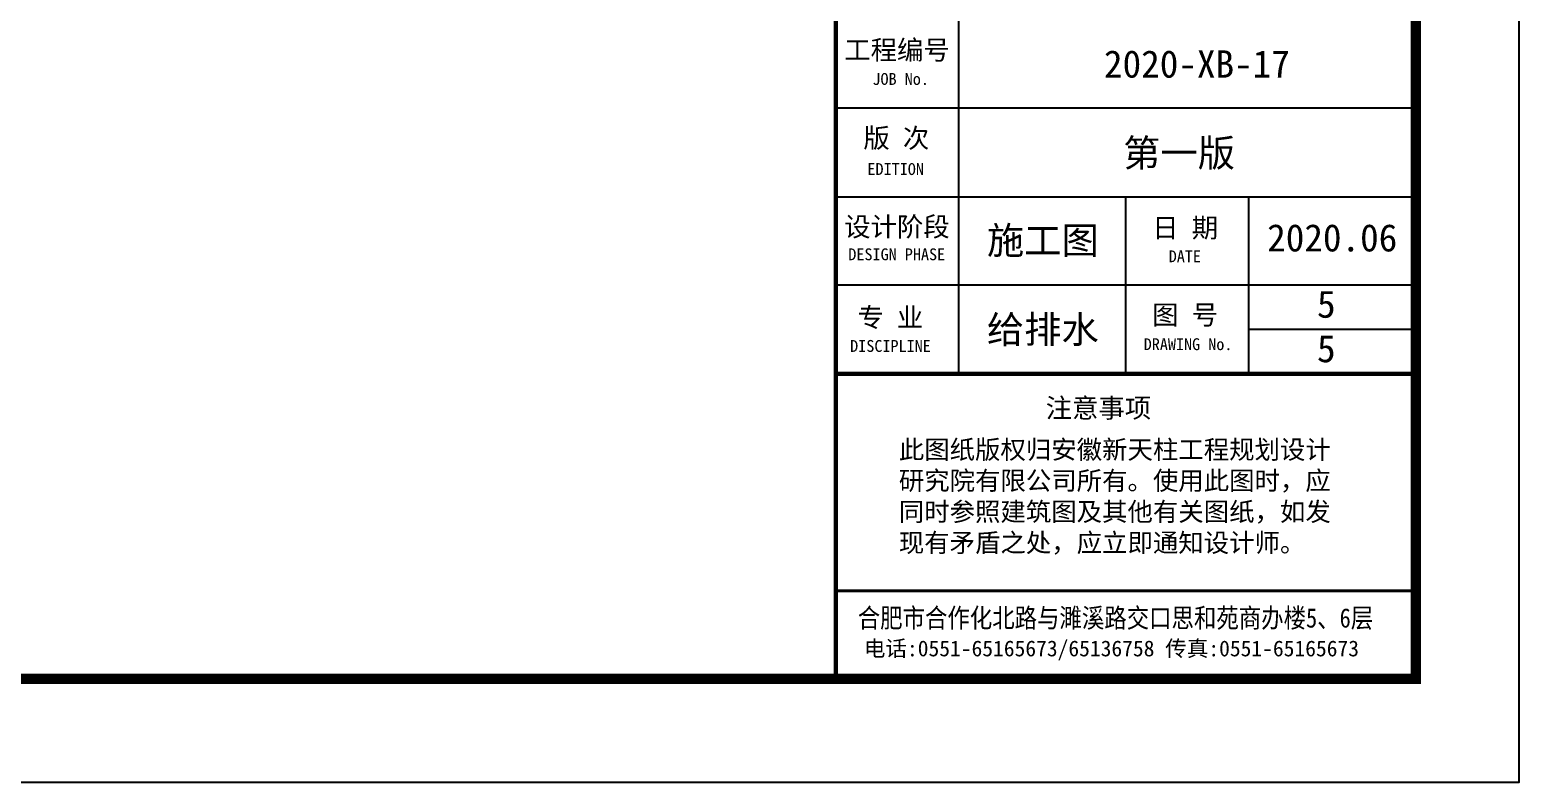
# Model space of a CAD drawing. Extents: x 4995099 to 5303443, y 4627657 to 4889583.
# Drawn here: x 5274628 to 5303443, y 4805583 to 4820139 of the extents above; entities that cross this region are included whole.
import ezdxf

# ---------------------------------------------------------------- set-up
doc = ezdxf.new("R2010")
doc.units = 0
doc.header["$LTSCALE"] = 1000
doc.header["$MEASUREMENT"] = 0
for name, color, linetype in [('46', 7, 'CONTINUOUS'), ('PUB_TEXT', 7, 'CONTINUOUS'), ('PUB_TITLE', 4, 'CONTINUOUS')]:
    doc.layers.add(name, color=color, linetype=linetype)
doc.styles.add('TQ', font='')
doc.styles.get('TQ').set_extended_font_data('SimSun')

# ---------------------------------------------------------------- blocks, each defined once
blk = doc.blocks.new('ly')
at = {"layer": 'PUB_TEXT', "insert": (-5884, 1715), "char_height": 212, "width": 5144.75, "attachment_point": 1, "style": 'TQ'}
blk.add_mtext('此图纸版权归安徽新天柱工程规划设计研究院有限公司所有。使用此图时，应同时参照建筑图及其他有关图纸，如发现有矛盾之处，应立即通知设计师。', dxfattribs=at)

msp = doc.modelspace()

# ---------------------------------------------------------------- linework, layer by layer
at = {"layer": 'PUB_TEXT'}
for p, q in [((5301443, 4807582.5), (5301443.1, 4808557.4)), ((5301448, 4807582), (5299887.2, 4807582.1))]:
    msp.add_line(p, q, dxfattribs=at)
at = {"layer": 'PUB_TITLE'}
for p, q in [((5292603.8, 4813482.7), (5292604.2, 4820326.9)), ((5290223.7, 4818627), (5301443.7, 4818626.3)), ((5290223.6, 4816904.9), (5301443.6, 4816904.3)), ((5295832.6, 4813482.5), (5295832.8, 4816904.6)), ((5298212.6, 4813482.4), (5298212.8, 4816904.5)), ((5290223.5, 4815205), (5301477.9, 4815204.3)), ((5301443.4, 4814343.2), (5298212.7, 4814343.4))]:
    msp.add_line(p, q, dxfattribs=at)
at = {"layer": 'PUB_TITLE', "lineweight": 40}
msp.add_line((5290223.2, 4809283.2), (5301443.1, 4809282.5), dxfattribs=at)
at = {"layer": 'PUB_TITLE'}
msp.add_lwpolyline([(5184643, 4805582.5), (5303443, 4805582.5), (5303443, 4889582.5), (5184643, 4889582.5)], close=True, dxfattribs=at)
at = {"layer": 'PUB_TITLE', "const_width": 200}
msp.add_lwpolyline([(5189643, 4807582.5), (5301443, 4807582.5), (5301443, 4887582.5), (5189643, 4887582.5)], close=True, dxfattribs=at)
at = {"layer": 'PUB_TITLE', "lineweight": 40, "const_width": 85, "elevation": 0}
for points in [[(5290228, 4887582.7), (5290223.1, 4807583.2)], [(5290228, 4887582.7), (5290223.1, 4807583.2)], [(5290223.4, 4813482.9), (5301388.2, 4813482.2)]]:
    msp.add_lwpolyline(points, dxfattribs=at)

# ---------------------------------------------------------------- block references
at = {"layer": 'PUB_TEXT', "xscale": 1.699990361479799, "yscale": 1.699990361479799, "zscale": 1.699990361479799, "rotation": 359.9964428982932}
msp.add_blockref('ly', (5301443.1, 4809282.5, 0), dxfattribs=at)

# ---------------------------------------------------------------- texts
at = {"layer": '46', "linetype": 'Continuous', "style": 'TQ'}
for s, height, p in [('2020-XB-17', 528.65, (5295409.8, 4819213.5, 0)), ('第一版', 528.65, (5295781.5, 4817491.4, 0)), ('施工图', 528.65, (5293144.9, 4815799.7, 0)), ('2020.06', 528.65, (5298567, 4815851, 0)), ('5', 528.6, (5299530.8, 4814568.1, 0)), ('给排水', 528.65, (5293144.7, 4814077.6, 0)), ('5', 528.6, (5299530.8, 4813707.1, 0))]:
    msp.add_text(s, height=height, rotation=359.99644, dxfattribs=at).set_placement(p)
at = {"layer": 'PUB_TEXT', "style": 'TQ'}
for s, height, p in [(' 工程编号', 374, (5290130.4, 4819562, 0)), ('      JOB No.', 229.499, (5289993.4, 4819072.7, 0)), ('  版 次', 374, (5290246.3, 4817857.7, 0)), ('     EDITION', 229.499, (5290052.6, 4817329.8, 0)), (' 设计阶段', 374, (5290130.2, 4816142, 0)), ('日 期', 374, (5296342.8, 4816120.5, 0)), ('     DESIGN PHASE', 229.499, (5289683, 4815680.4, 0)), ('         DATE', 229.499, (5295257.3, 4815642.2, 0)), ('  专 业', 374, (5290130.1, 4814388.8, 0)), ('图 号', 374, (5296342.7, 4814436.7, 0)), ('     DRAWING No.', 229.499, (5295397.3, 4813941.7, 0)), ('     DISCIPLINE', 229.499, (5289718.3, 4813907.5, 0)), ('注意事项', 374, (5294282.7, 4812635.1, 0)), ('电话:0551-65165673/65136758 传真:0551-65165673', 305.998, (5290763.7, 4808018, -55.6))]:
    msp.add_text(s, height=height, rotation=359.99644, dxfattribs=at).set_placement(p)
at = {"layer": 'PUB_TEXT', "style": 'TQ', "width": 0.85}
msp.add_text('合肥市合作化北路与濉溪路交口思和苑商办楼5、6层 ', height=373.998, rotation=359.99644, dxfattribs=at).set_placement((5290646, 4808574.3, -55.6))

doc.saveas('drawing.dxf')
